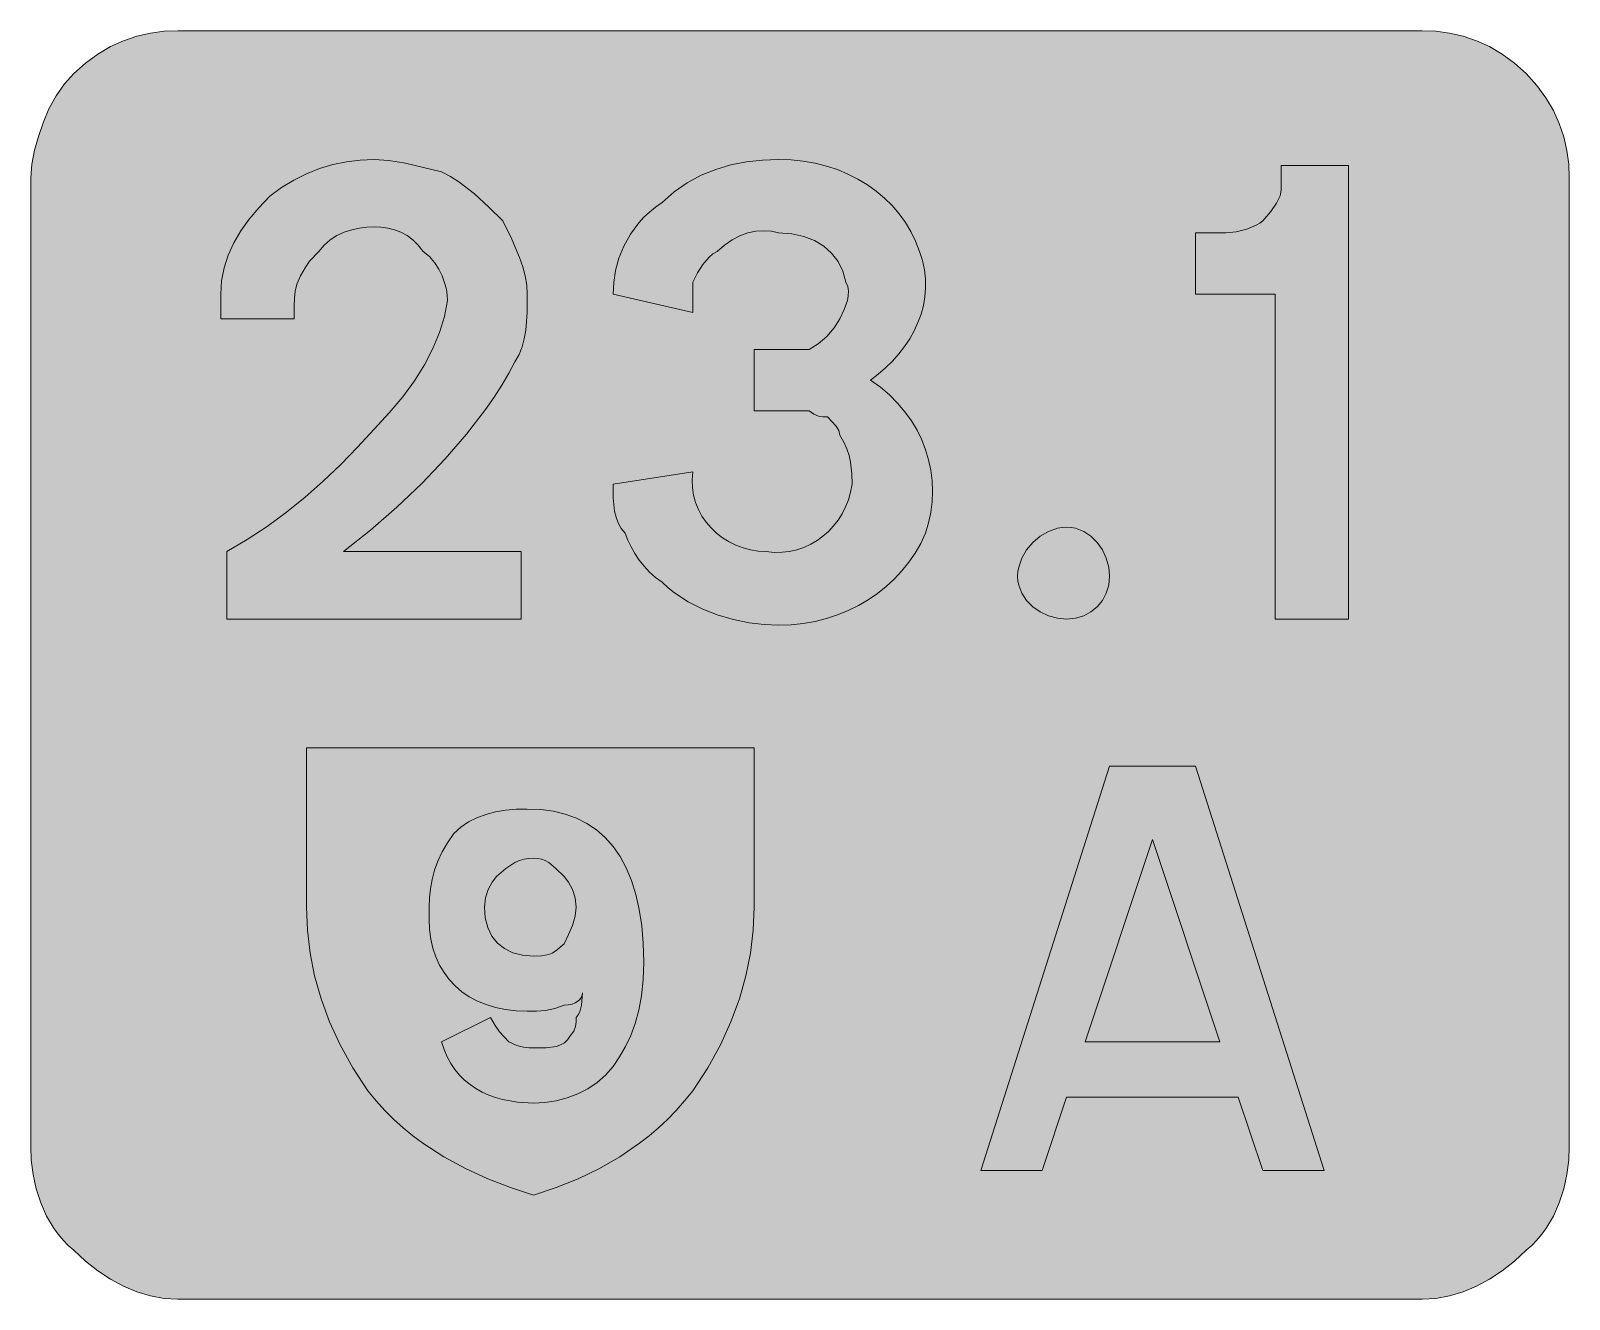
# Model space of a CAD drawing. Header units: metres. Extents: x 133 to 434, y 11 to 259.
import ezdxf

# ---------------------------------------------------------------- set-up
doc = ezdxf.new("R2010")
doc.units = ezdxf.units.M
for name, color, linetype, true_color in [('FILL_BLACK_000000', 7, 'Continuous', 0x000000), ('FILL_LIME_00FF00', 7, 'Continuous', 0x00ff00), ('FILL_WHITE_FFFFFF', 7, 'Continuous', 0xffffff), ('FILL_YELLOW_FFFF00', 7, 'Continuous', 0xffff00)]:
    doc.layers.add(name, color=color, linetype=linetype, true_color=true_color)

msp = doc.modelspace()

# ---------------------------------------------------------------- hatches: boundary and pattern name
at = {"layer": 'FILL_BLACK_000000', "true_color": 0x000000}
h = msp.add_hatch(color=7, dxfattribs=at)
h.dxf.hatch_style = 1
h.paths.add_polyline_path([(223.65, 64.17), (224.55, 62.91), (226.35, 60.96), (227.94, 60.27), (229.2, 59.91), (230.23, 59.78), (231.15, 59.76), (233.63, 59.8), (235.65, 60.06), (236.49, 60.35), (237.23, 60.77), (237.84, 61.37), (238.35, 62.16), (239.04, 63.06), (239.4, 63.96), (239.53, 64.86), (239.55, 65.76), (239.95, 66.26), (240.24, 66.85), (240.6, 68.16), (240.75, 70.56), (240.69, 70.11), (240.53, 69.68), (240.24, 69.27), (239.85, 68.91), (239.34, 68.6), (238.73, 68.37), (237.99, 68.21), (237.15, 68.16), (235.35, 67.47), (233.55, 67.11), (231.75, 66.98), (229.95, 66.96), (227.76, 67.04), (225.68, 67.29), (223.72, 67.7), (221.89, 68.25), (220.18, 68.96), (218.6, 69.81), (217.16, 70.79), (215.85, 71.91), (214.68, 73.15), (213.66, 74.52), (212.79, 76), (212.06, 77.59), (211.49, 79.29), (211.08, 81.09), (210.83, 82.98), (210.75, 84.96), (210.75, 87.36), (210.81, 89.16), (210.99, 90.96), (211.32, 92.76), (211.8, 94.56), (212.45, 96.36), (213.28, 98.16), (214.31, 99.96), (215.55, 101.76), (216.96, 103), (218.48, 104.03), (220.11, 104.86), (221.85, 105.51), (223.71, 105.99), (225.68, 106.32), (227.76, 106.5), (229.95, 106.56), (232.58, 106.45), (235.06, 106.11), (237.4, 105.54), (239.59, 104.74), (241.62, 103.71), (243.49, 102.45), (245.2, 100.95), (246.75, 99.21), (248.13, 97.23), (249.33, 95.02), (250.36, 92.56), (251.21, 89.85), (251.88, 86.9), (252.36, 83.71), (252.65, 80.26), (252.75, 76.56), (252.64, 73.12), (252.32, 70), (251.8, 67.15), (251.1, 64.56), (250.23, 62.19), (249.21, 60.02), (248.04, 58.02), (246.75, 56.16), (245.29, 54.47), (243.64, 53.01), (241.81, 51.77), (239.85, 50.76), (237.77, 49.97), (235.61, 49.41), (233.4, 49.07), (231.15, 48.96), (228.06, 49.13), (225.13, 49.65), (223.74, 50.05), (222.4, 50.54), (221.12, 51.13), (219.9, 51.81), (218.75, 52.59), (217.69, 53.47), (216.7, 54.45), (215.79, 55.54), (214.98, 56.73), (214.27, 58.03), (213.66, 59.44), (213.15, 60.96), (222.75, 65.76), (223.65, 64.17)])
h.paths.add_polyline_path([(229.35, 96.74), (228.45, 96.45), (227.55, 96.06), (225.75, 94.93), (223.95, 93.36), (223.07, 92.25), (222.3, 90.81), (221.76, 89.14), (221.55, 87.36), (221.72, 85.22), (222.21, 83.33), (223.01, 81.69), (224.1, 80.31), (225.48, 79.22), (227.12, 78.42), (229.01, 77.93), (231.15, 77.76), (232.76, 77.8), (234.15, 78.06), (234.83, 78.35), (235.54, 78.77), (237.15, 80.16), (238.03, 81.96), (238.8, 83.76), (239.34, 85.56), (239.55, 87.36), (239.34, 89.14), (238.8, 90.81), (238.03, 92.25), (237.15, 93.36), (235.54, 94.93), (234.15, 96.06), (233.47, 96.45), (232.76, 96.74), (232, 96.9), (231.15, 96.96), (230.25, 96.9), (229.35, 96.74)], flags=16)
at = {"layer": 'FILL_LIME_00FF00', "true_color": 0x00ff00}
h = msp.add_hatch(color=7, dxfattribs=at)
h.dxf.hatch_style = 1
h.paths.add_polyline_path([(405.15, 258.96), (407.85, 258.85), (410.53, 258.49), (413.19, 257.88), (415.8, 257.01), (418.36, 255.85), (420.84, 254.4), (423.25, 252.64), (425.55, 250.56), (427.63, 248.26), (429.39, 245.85), (430.84, 243.37), (432, 240.81), (432.87, 238.2), (433.48, 235.54), (433.84, 232.86), (433.95, 230.16), (433.95, 40.56), (433.84, 37.81), (433.48, 35.01), (432.87, 32.21), (432, 29.46), (430.84, 26.83), (429.39, 24.36), (428.55, 23.21), (427.63, 22.12), (426.63, 21.1), (425.55, 20.16), (423.25, 18.02), (420.84, 16.13), (418.36, 14.49), (415.8, 13.11), (413.19, 12.02), (410.53, 11.22), (407.85, 10.73), (405.15, 10.56), (161.55, 10.56), (158.85, 10.73), (156.17, 11.22), (153.51, 12.02), (150.9, 13.11), (148.34, 14.49), (145.86, 16.13), (143.45, 18.02), (141.15, 20.16), (140.07, 21.1), (139.07, 22.12), (138.15, 23.21), (137.31, 24.36), (135.86, 26.83), (134.7, 29.46), (133.83, 32.21), (133.22, 35.01), (132.86, 37.81), (132.75, 40.56), (132.75, 230.16), (132.96, 232.86), (133.5, 235.56), (134.27, 238.26), (135.15, 240.96), (136.26, 243.64), (137.7, 246.21), (139.37, 248.55), (141.15, 250.56), (143.45, 252.64), (145.86, 254.4), (148.34, 255.85), (150.9, 257.01), (153.51, 257.88), (156.17, 258.49), (158.85, 258.85), (161.55, 258.96), (405.15, 258.96)])
at = {"layer": 'FILL_WHITE_FFFFFF', "true_color": 0xffffff}
h = msp.add_hatch(color=7, dxfattribs=at)
h.dxf.hatch_style = 1
h.paths.add_polyline_path([(169.95, 207.36), (170.12, 210.01), (170.61, 212.55), (171.41, 215.02), (172.5, 217.41), (173.88, 219.75), (175.52, 222.04), (177.41, 224.31), (179.55, 226.56), (181.85, 228.25), (184.26, 229.71), (186.74, 230.95), (189.3, 231.96), (191.91, 232.75), (194.57, 233.31), (197.25, 233.65), (199.95, 233.76), (202.86, 233.55), (206.1, 233.01), (213.15, 231.36), (214.9, 230.41), (216.54, 229.35), (219.6, 227.01), (222.43, 224.44), (225.15, 221.76), (226.91, 218.16), (228.45, 214.56), (229.06, 212.76), (229.54, 210.96), (229.84, 209.16), (229.95, 207.36), (229.91, 203.78), (229.65, 200.31), (229.36, 198.65), (228.94, 197.07), (228.34, 195.56), (227.55, 194.16), (226.34, 191.88), (224.97, 189.56), (223.46, 187.2), (221.79, 184.8), (218.08, 179.96), (213.9, 175.11), (209.33, 170.31), (204.43, 165.64), (199.28, 161.17), (193.95, 156.96), (228.75, 156.96), (228.75, 143.76), (171.15, 143.76), (171.15, 156.96), (175.14, 159.32), (179.03, 161.89), (182.79, 164.66), (186.45, 167.61), (189.99, 170.73), (193.43, 174), (196.74, 177.42), (199.95, 180.96), (202.93, 184.11), (205.58, 187.26), (207.88, 190.41), (209.85, 193.56), (211.48, 196.71), (212.78, 199.86), (213.73, 203.01), (214.35, 206.16), (214.29, 207.16), (214.11, 208.33), (213.78, 209.62), (213.3, 210.96), (212.65, 212.3), (211.82, 213.58), (210.79, 214.76), (209.55, 215.76), (208.6, 217), (207.54, 218.03), (206.41, 218.86), (205.2, 219.51), (203.94, 219.99), (202.63, 220.32), (201.3, 220.5), (199.95, 220.56), (198.55, 220.5), (197.08, 220.32), (195.58, 219.99), (194.1, 219.51), (192.67, 218.86), (191.34, 218.03), (190.16, 217), (189.15, 215.76), (187.35, 213.81), (186.45, 212.55), (185.55, 210.96), (184.86, 209.35), (184.5, 207.96), (184.37, 206.57), (184.35, 204.96), (184.35, 202.56), (169.95, 202.56), (169.95, 207.36)])
h = msp.add_hatch(color=7, dxfattribs=at)
h.dxf.hatch_style = 1
h.paths.add_polyline_path([(293.51, 172.17), (293.25, 174.51), (292.96, 175.77), (292.54, 177.08), (291.94, 178.41), (291.15, 179.76), (290.94, 180.66), (290.4, 181.56), (288.75, 183.36), (287.85, 183.38), (286.95, 183.51), (286.05, 183.87), (285.15, 184.56), (274.35, 184.56), (274.35, 196.56), (283.95, 196.56), (285.15, 196.56), (286.93, 197.67), (288.6, 199.11), (290.04, 200.78), (291.15, 202.56), (292.01, 204.36), (292.65, 206.16), (292.81, 207.06), (292.84, 207.96), (292.69, 208.86), (292.35, 209.76), (291.73, 211.9), (290.79, 213.79), (289.54, 215.43), (288, 216.81), (286.17, 217.9), (284.08, 218.7), (281.74, 219.19), (279.15, 219.36), (277.75, 219.7), (276.26, 219.81), (274.72, 219.7), (273.15, 219.36), (271.58, 218.8), (270.04, 218.01), (268.55, 217), (267.15, 215.76), (266.3, 215.26), (265.56, 214.65), (264.3, 213.21), (263.27, 211.54), (262.35, 209.76), (262.35, 203.76), (246.75, 207.36), (246.87, 209.66), (247.24, 212.03), (247.89, 214.43), (248.85, 216.81), (250.15, 219.14), (251.81, 221.37), (252.79, 222.43), (253.87, 223.45), (255.06, 224.43), (256.35, 225.36), (258.71, 227.44), (261.26, 229.2), (263.99, 230.65), (266.85, 231.81), (269.83, 232.68), (272.89, 233.29), (276, 233.65), (279.15, 233.76), (281.6, 233.68), (283.98, 233.43), (286.29, 233.02), (288.53, 232.47), (290.68, 231.76), (292.73, 230.91), (294.69, 229.93), (296.55, 228.81), (298.29, 227.57), (299.92, 226.2), (301.41, 224.72), (302.78, 223.13), (304, 221.43), (305.07, 219.63), (305.99, 217.74), (306.75, 215.76), (307.33, 213.96), (307.72, 212.17), (307.92, 210.38), (307.95, 208.62), (307.81, 206.87), (307.51, 205.15), (307.05, 203.46), (306.45, 201.81), (305.71, 200.2), (304.83, 198.64), (303.82, 197.13), (302.7, 195.68), (301.46, 194.29), (300.12, 192.97), (298.68, 191.73), (297.15, 190.56), (299.09, 189.16), (300.86, 187.65), (302.47, 186.04), (303.9, 184.35), (305.17, 182.59), (306.26, 180.75), (307.19, 178.86), (307.95, 176.91), (308.54, 174.92), (308.96, 172.9), (309.22, 170.85), (309.3, 168.79), (309.22, 166.72), (308.96, 164.65), (308.54, 162.6), (307.95, 160.56), (306.98, 158.58), (305.88, 156.69), (304.64, 154.89), (303.28, 153.19), (301.8, 151.6), (300.21, 150.12), (298.51, 148.75), (296.7, 147.51), (294.8, 146.39), (292.8, 145.41), (290.71, 144.56), (288.54, 143.85), (286.3, 143.3), (283.98, 142.89), (281.6, 142.64), (279.15, 142.56), (276.35, 142.67), (273.39, 143.03), (270.35, 143.64), (267.3, 144.51), (264.3, 145.67), (261.43, 147.12), (258.76, 148.88), (257.52, 149.88), (256.35, 150.96), (255.06, 151.91), (253.88, 152.97), (252.81, 154.1), (251.85, 155.31), (251.01, 156.57), (250.28, 157.88), (249.66, 159.21), (249.15, 160.56), (248.36, 161.51), (247.76, 162.57), (247.34, 163.7), (247.05, 164.91), (246.79, 167.48), (246.75, 170.16), (262.35, 172.56), (262.22, 171), (262.28, 169.48), (262.51, 168), (262.91, 166.58), (263.47, 165.22), (264.16, 163.93), (265, 162.73), (265.95, 161.61), (267.02, 160.59), (268.19, 159.68), (269.45, 158.89), (270.79, 158.22), (272.2, 157.68), (273.67, 157.29), (275.19, 157.04), (276.75, 156.96), (278.31, 156.82), (279.83, 156.84), (281.32, 157.01), (282.75, 157.34), (284.13, 157.8), (285.44, 158.39), (286.68, 159.12), (287.85, 159.96), (288.93, 160.92), (289.92, 161.98), (290.81, 163.13), (291.6, 164.38), (292.27, 165.72), (292.83, 167.13), (293.26, 168.61), (293.55, 170.16), (293.51, 172.17)])
h = msp.add_hatch(color=7, dxfattribs=at)
h.dxf.hatch_style = 1
h.paths.add_polyline_path([(376.35, 143.76), (376.35, 207.36), (360.75, 207.36), (360.75, 219.36), (366.75, 219.36), (368.72, 219.57), (370.8, 220.11), (372.66, 220.88), (373.39, 221.31), (373.95, 221.76), (375.53, 223.54), (376.65, 225.21), (377.33, 226.65), (377.55, 227.76), (377.55, 232.56), (390.75, 232.56), (390.75, 143.76), (376.35, 143.76)])
h = msp.add_hatch(color=7, dxfattribs=at)
h.dxf.hatch_style = 1
h.paths.add_polyline_path([(343.79, 150.42), (343.31, 148.82), (342.56, 147.39), (341.55, 146.16), (340.32, 145.15), (338.89, 144.4), (337.29, 143.92), (335.55, 143.76), (333.76, 143.92), (332.03, 144.4), (330.4, 145.15), (328.95, 146.16), (327.72, 147.39), (326.78, 148.82), (326.17, 150.42), (326.01, 151.27), (325.95, 152.16), (326.01, 153.06), (326.17, 153.95), (326.78, 155.68), (327.72, 157.31), (328.95, 158.76), (330.4, 159.99), (332.03, 160.93), (333.76, 161.54), (334.65, 161.7), (335.55, 161.76), (336.44, 161.7), (337.29, 161.54), (338.89, 160.93), (340.32, 159.99), (341.55, 158.76), (342.56, 157.31), (343.31, 155.68), (343.79, 153.95), (343.95, 152.16), (343.79, 150.42)])
h = msp.add_hatch(color=7, dxfattribs=at)
h.dxf.hatch_style = 1
h.paths.add_polyline_path([(385.95, 35.76), (373.95, 35.76), (369.15, 50.16), (335.55, 50.16), (330.75, 35.76), (318.75, 35.76), (343.95, 114.96), (360.75, 114.96), (385.95, 35.76)])
h.paths.add_polyline_path([(339.15, 60.96), (365.55, 60.96), (352.35, 100.56), (339.15, 60.96)], flags=16)
at = {"layer": 'FILL_YELLOW_FFFF00', "true_color": 0xffff00}
h = msp.add_hatch(color=7, dxfattribs=at)
h.dxf.hatch_style = 1
h.paths.add_polyline_path([(226.66, 32.43), (222.21, 34.15), (217.84, 36.15), (213.6, 38.46), (209.53, 41.11), (207.57, 42.57), (205.67, 44.12), (203.83, 45.78), (202.06, 47.53), (200.37, 49.39), (198.75, 51.36), (195.82, 55.86), (193.33, 60.36), (191.26, 64.86), (189.6, 69.36), (188.33, 73.86), (187.44, 78.36), (186.92, 82.86), (186.75, 87.36), (186.75, 118.56), (274.35, 118.56), (274.35, 87.36), (274.18, 82.86), (273.66, 78.36), (272.77, 73.86), (271.5, 69.36), (269.84, 64.86), (267.77, 60.36), (265.28, 55.86), (262.35, 51.36), (260.75, 49.39), (259.09, 47.53), (257.38, 45.78), (255.62, 44.12), (253.81, 42.57), (251.95, 41.11), (248.1, 38.46), (244.08, 36.15), (239.91, 34.15), (235.59, 32.43), (231.15, 30.96), (226.66, 32.43)])

# ---------------------------------------------------------------- linework, layer by layer
at = {"layer": 'FILL_BLACK_000000', "lineweight": 0, "true_color": 0x000000}
for points in [[(223.65, 64.17), (224.55, 62.91), (226.35, 60.96), (227.94, 60.27), (229.2, 59.91), (230.23, 59.78), (231.15, 59.76), (233.63, 59.8), (235.65, 60.06), (236.49, 60.35), (237.23, 60.77), (237.84, 61.37), (238.35, 62.16), (239.04, 63.06), (239.4, 63.96), (239.53, 64.86), (239.55, 65.76), (239.95, 66.26), (240.24, 66.85), (240.6, 68.16), (240.75, 70.56), (240.69, 70.11), (240.53, 69.68), (240.24, 69.27), (239.85, 68.91), (239.34, 68.6), (238.73, 68.37), (237.99, 68.21), (237.15, 68.16), (235.35, 67.47), (233.55, 67.11), (231.75, 66.98), (229.95, 66.96), (227.76, 67.04), (225.68, 67.29), (223.72, 67.7), (221.89, 68.25), (220.18, 68.96), (218.6, 69.81), (217.16, 70.79), (215.85, 71.91), (214.68, 73.15), (213.66, 74.52), (212.79, 76), (212.06, 77.59), (211.49, 79.29), (211.08, 81.09), (210.83, 82.98), (210.75, 84.96), (210.75, 87.36), (210.81, 89.16), (210.99, 90.96), (211.32, 92.76), (211.8, 94.56), (212.45, 96.36), (213.28, 98.16), (214.31, 99.96), (215.55, 101.76), (216.96, 103), (218.48, 104.03), (220.11, 104.86), (221.85, 105.51), (223.71, 105.99), (225.68, 106.32), (227.76, 106.5), (229.95, 106.56), (232.58, 106.45), (235.06, 106.11), (237.4, 105.54), (239.59, 104.74), (241.62, 103.71), (243.49, 102.45), (245.2, 100.95), (246.75, 99.21), (248.13, 97.23), (249.33, 95.02), (250.36, 92.56), (251.21, 89.85), (251.88, 86.9), (252.36, 83.71), (252.65, 80.26), (252.75, 76.56), (252.64, 73.12), (252.32, 70), (251.8, 67.15), (251.1, 64.56), (250.23, 62.19), (249.21, 60.02), (248.04, 58.02), (246.75, 56.16), (245.29, 54.47), (243.64, 53.01), (241.81, 51.77), (239.85, 50.76), (237.77, 49.97), (235.61, 49.41), (233.4, 49.07), (231.15, 48.96), (228.06, 49.13), (225.13, 49.65), (223.74, 50.05), (222.4, 50.54), (221.12, 51.13), (219.9, 51.81), (218.75, 52.59), (217.69, 53.47), (216.7, 54.45), (215.79, 55.54), (214.98, 56.73), (214.27, 58.03), (213.66, 59.44), (213.15, 60.96), (222.75, 65.76)], [(229.35, 96.74), (228.45, 96.45), (227.55, 96.06), (225.75, 94.93), (223.95, 93.36), (223.07, 92.25), (222.3, 90.81), (221.76, 89.14), (221.55, 87.36), (221.72, 85.22), (222.21, 83.33), (223.01, 81.69), (224.1, 80.31), (225.48, 79.22), (227.12, 78.42), (229.01, 77.93), (231.15, 77.76), (232.76, 77.8), (234.15, 78.06), (234.83, 78.35), (235.54, 78.77), (237.15, 80.16), (238.03, 81.96), (238.8, 83.76), (239.34, 85.56), (239.55, 87.36), (239.34, 89.14), (238.8, 90.81), (238.03, 92.25), (237.15, 93.36), (235.54, 94.93), (234.15, 96.06), (233.47, 96.45), (232.76, 96.74), (232, 96.9), (231.15, 96.96), (230.25, 96.9)]]:
    msp.add_lwpolyline(points, close=True, dxfattribs=at)
at = {"layer": 'FILL_LIME_00FF00', "lineweight": 0, "true_color": 0x00ff00}
msp.add_lwpolyline([(405.15, 258.96), (407.85, 258.85), (410.53, 258.49), (413.19, 257.88), (415.8, 257.01), (418.36, 255.85), (420.84, 254.4), (423.25, 252.64), (425.55, 250.56), (427.63, 248.26), (429.39, 245.85), (430.84, 243.37), (432, 240.81), (432.87, 238.2), (433.48, 235.54), (433.84, 232.86), (433.95, 230.16), (433.95, 40.56), (433.84, 37.81), (433.48, 35.01), (432.87, 32.21), (432, 29.46), (430.84, 26.83), (429.39, 24.36), (428.55, 23.21), (427.63, 22.12), (426.63, 21.1), (425.55, 20.16), (423.25, 18.02), (420.84, 16.13), (418.36, 14.49), (415.8, 13.11), (413.19, 12.02), (410.53, 11.22), (407.85, 10.73), (405.15, 10.56), (161.55, 10.56), (158.85, 10.73), (156.17, 11.22), (153.51, 12.02), (150.9, 13.11), (148.34, 14.49), (145.86, 16.13), (143.45, 18.02), (141.15, 20.16), (140.07, 21.1), (139.07, 22.12), (138.15, 23.21), (137.31, 24.36), (135.86, 26.83), (134.7, 29.46), (133.83, 32.21), (133.22, 35.01), (132.86, 37.81), (132.75, 40.56), (132.75, 230.16), (132.96, 232.86), (133.5, 235.56), (134.27, 238.26), (135.15, 240.96), (136.26, 243.64), (137.7, 246.21), (139.37, 248.55), (141.15, 250.56), (143.45, 252.64), (145.86, 254.4), (148.34, 255.85), (150.9, 257.01), (153.51, 257.88), (156.17, 258.49), (158.85, 258.85), (161.55, 258.96)], close=True, dxfattribs=at)
at = {"layer": 'FILL_WHITE_FFFFFF', "lineweight": 0, "true_color": 0xffffff}
for points in [[(169.95, 207.36), (170.12, 210.01), (170.61, 212.55), (171.41, 215.02), (172.5, 217.41), (173.88, 219.75), (175.52, 222.04), (177.41, 224.31), (179.55, 226.56), (181.85, 228.25), (184.26, 229.71), (186.74, 230.95), (189.3, 231.96), (191.91, 232.75), (194.57, 233.31), (197.25, 233.65), (199.95, 233.76), (202.86, 233.55), (206.1, 233.01), (213.15, 231.36), (214.9, 230.41), (216.54, 229.35), (219.6, 227.01), (222.43, 224.44), (225.15, 221.76), (226.91, 218.16), (228.45, 214.56), (229.06, 212.76), (229.54, 210.96), (229.84, 209.16), (229.95, 207.36), (229.91, 203.78), (229.65, 200.31), (229.36, 198.65), (228.94, 197.07), (228.34, 195.56), (227.55, 194.16), (226.34, 191.88), (224.97, 189.56), (223.46, 187.2), (221.79, 184.8), (218.08, 179.96), (213.9, 175.11), (209.33, 170.31), (204.43, 165.64), (199.28, 161.17), (193.95, 156.96), (228.75, 156.96), (228.75, 143.76), (171.15, 143.76), (171.15, 156.96), (175.14, 159.32), (179.03, 161.89), (182.79, 164.66), (186.45, 167.61), (189.99, 170.73), (193.43, 174), (196.74, 177.42), (199.95, 180.96), (202.93, 184.11), (205.58, 187.26), (207.88, 190.41), (209.85, 193.56), (211.48, 196.71), (212.78, 199.86), (213.73, 203.01), (214.35, 206.16), (214.29, 207.16), (214.11, 208.33), (213.78, 209.62), (213.3, 210.96), (212.65, 212.3), (211.82, 213.58), (210.79, 214.76), (209.55, 215.76), (208.6, 217), (207.54, 218.03), (206.41, 218.86), (205.2, 219.51), (203.94, 219.99), (202.63, 220.32), (201.3, 220.5), (199.95, 220.56), (198.55, 220.5), (197.08, 220.32), (195.58, 219.99), (194.1, 219.51), (192.67, 218.86), (191.34, 218.03), (190.16, 217), (189.15, 215.76), (187.35, 213.81), (186.45, 212.55), (185.55, 210.96), (184.86, 209.35), (184.5, 207.96), (184.37, 206.57), (184.35, 204.96), (184.35, 202.56), (169.95, 202.56)], [(293.51, 172.17), (293.25, 174.51), (292.96, 175.77), (292.54, 177.08), (291.94, 178.41), (291.15, 179.76), (290.94, 180.66), (290.4, 181.56), (288.75, 183.36), (287.85, 183.38), (286.95, 183.51), (286.05, 183.87), (285.15, 184.56), (274.35, 184.56), (274.35, 196.56), (283.95, 196.56), (285.15, 196.56), (286.93, 197.67), (288.6, 199.11), (290.04, 200.78), (291.15, 202.56), (292.01, 204.36), (292.65, 206.16), (292.81, 207.06), (292.84, 207.96), (292.69, 208.86), (292.35, 209.76), (291.73, 211.9), (290.79, 213.79), (289.54, 215.43), (288, 216.81), (286.17, 217.9), (284.08, 218.7), (281.74, 219.19), (279.15, 219.36), (277.75, 219.7), (276.26, 219.81), (274.72, 219.7), (273.15, 219.36), (271.58, 218.8), (270.04, 218.01), (268.55, 217), (267.15, 215.76), (266.3, 215.26), (265.56, 214.65), (264.3, 213.21), (263.27, 211.54), (262.35, 209.76), (262.35, 203.76), (246.75, 207.36), (246.87, 209.66), (247.24, 212.03), (247.89, 214.43), (248.85, 216.81), (250.15, 219.14), (251.81, 221.37), (252.79, 222.43), (253.87, 223.45), (255.06, 224.43), (256.35, 225.36), (258.71, 227.44), (261.26, 229.2), (263.99, 230.65), (266.85, 231.81), (269.83, 232.68), (272.89, 233.29), (276, 233.65), (279.15, 233.76), (281.6, 233.68), (283.98, 233.43), (286.29, 233.02), (288.53, 232.47), (290.68, 231.76), (292.73, 230.91), (294.69, 229.93), (296.55, 228.81), (298.29, 227.57), (299.92, 226.2), (301.41, 224.72), (302.78, 223.13), (304, 221.43), (305.07, 219.63), (305.99, 217.74), (306.75, 215.76), (307.33, 213.96), (307.72, 212.17), (307.92, 210.38), (307.95, 208.62), (307.81, 206.87), (307.51, 205.15), (307.05, 203.46), (306.45, 201.81), (305.71, 200.2), (304.83, 198.64), (303.82, 197.13), (302.7, 195.68), (301.46, 194.29), (300.12, 192.97), (298.68, 191.73), (297.15, 190.56), (299.09, 189.16), (300.86, 187.65), (302.47, 186.04), (303.9, 184.35), (305.17, 182.59), (306.26, 180.75), (307.19, 178.86), (307.95, 176.91), (308.54, 174.92), (308.96, 172.9), (309.22, 170.85), (309.3, 168.79), (309.22, 166.72), (308.96, 164.65), (308.54, 162.6), (307.95, 160.56), (306.98, 158.58), (305.88, 156.69), (304.64, 154.89), (303.28, 153.19), (301.8, 151.6), (300.21, 150.12), (298.51, 148.75), (296.7, 147.51), (294.8, 146.39), (292.8, 145.41), (290.71, 144.56), (288.54, 143.85), (286.3, 143.3), (283.98, 142.89), (281.6, 142.64), (279.15, 142.56), (276.35, 142.67), (273.39, 143.03), (270.35, 143.64), (267.3, 144.51), (264.3, 145.67), (261.43, 147.12), (258.76, 148.88), (257.52, 149.88), (256.35, 150.96), (255.06, 151.91), (253.88, 152.97), (252.81, 154.1), (251.85, 155.31), (251.01, 156.57), (250.28, 157.88), (249.66, 159.21), (249.15, 160.56), (248.36, 161.51), (247.76, 162.57), (247.34, 163.7), (247.05, 164.91), (246.79, 167.48), (246.75, 170.16), (262.35, 172.56), (262.22, 171), (262.28, 169.48), (262.51, 168), (262.91, 166.58), (263.47, 165.22), (264.16, 163.93), (265, 162.73), (265.95, 161.61), (267.02, 160.59), (268.19, 159.68), (269.45, 158.89), (270.79, 158.22), (272.2, 157.68), (273.67, 157.29), (275.19, 157.04), (276.75, 156.96), (278.31, 156.82), (279.83, 156.84), (281.32, 157.01), (282.75, 157.34), (284.13, 157.8), (285.44, 158.39), (286.68, 159.12), (287.85, 159.96), (288.93, 160.92), (289.92, 161.98), (290.81, 163.13), (291.6, 164.38), (292.27, 165.72), (292.83, 167.13), (293.26, 168.61), (293.55, 170.16)], [(376.35, 143.76), (376.35, 207.36), (360.75, 207.36), (360.75, 219.36), (366.75, 219.36), (368.72, 219.57), (370.8, 220.11), (372.66, 220.88), (373.39, 221.31), (373.95, 221.76), (375.53, 223.54), (376.65, 225.21), (377.33, 226.65), (377.55, 227.76), (377.55, 232.56), (390.75, 232.56), (390.75, 143.76)], [(343.79, 150.42), (343.31, 148.82), (342.56, 147.39), (341.55, 146.16), (340.32, 145.15), (338.89, 144.4), (337.29, 143.92), (335.55, 143.76), (333.76, 143.92), (332.03, 144.4), (330.4, 145.15), (328.95, 146.16), (327.72, 147.39), (326.78, 148.82), (326.17, 150.42), (326.01, 151.27), (325.95, 152.16), (326.01, 153.06), (326.17, 153.95), (326.78, 155.68), (327.72, 157.31), (328.95, 158.76), (330.4, 159.99), (332.03, 160.93), (333.76, 161.54), (334.65, 161.7), (335.55, 161.76), (336.44, 161.7), (337.29, 161.54), (338.89, 160.93), (340.32, 159.99), (341.55, 158.76), (342.56, 157.31), (343.31, 155.68), (343.79, 153.95), (343.95, 152.16)], [(385.95, 35.76), (373.95, 35.76), (369.15, 50.16), (335.55, 50.16), (330.75, 35.76), (318.75, 35.76), (343.95, 114.96), (360.75, 114.96)], [(339.15, 60.96), (365.55, 60.96), (352.35, 100.56)]]:
    msp.add_lwpolyline(points, close=True, dxfattribs=at)
at = {"layer": 'FILL_YELLOW_FFFF00', "lineweight": 0, "true_color": 0xffff00}
msp.add_lwpolyline([(226.66, 32.43), (222.21, 34.15), (217.84, 36.15), (213.6, 38.46), (209.53, 41.11), (207.57, 42.57), (205.67, 44.12), (203.83, 45.78), (202.06, 47.53), (200.37, 49.39), (198.75, 51.36), (195.82, 55.86), (193.33, 60.36), (191.26, 64.86), (189.6, 69.36), (188.33, 73.86), (187.44, 78.36), (186.92, 82.86), (186.75, 87.36), (186.75, 118.56), (274.35, 118.56), (274.35, 87.36), (274.18, 82.86), (273.66, 78.36), (272.77, 73.86), (271.5, 69.36), (269.84, 64.86), (267.77, 60.36), (265.28, 55.86), (262.35, 51.36), (260.75, 49.39), (259.09, 47.53), (257.38, 45.78), (255.62, 44.12), (253.81, 42.57), (251.95, 41.11), (248.1, 38.46), (244.08, 36.15), (239.91, 34.15), (235.59, 32.43), (231.15, 30.96)], close=True, dxfattribs=at)

doc.saveas('drawing.dxf')
